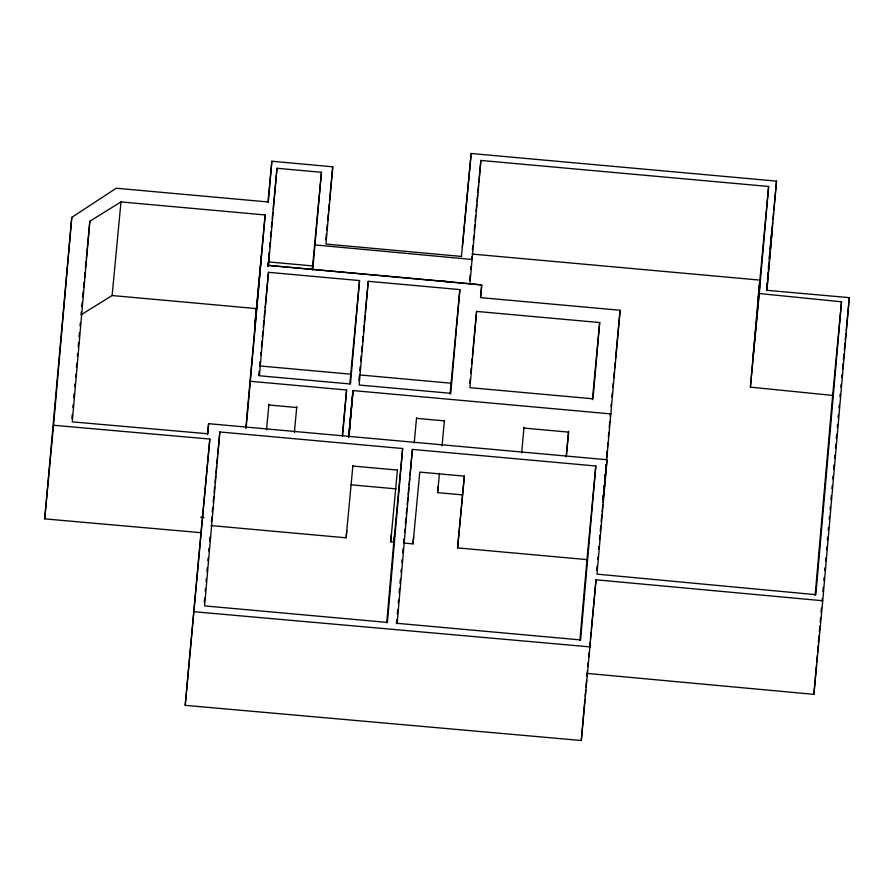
<?xml version="1.0" encoding="UTF-8"?>
<svg xmlns="http://www.w3.org/2000/svg" width="894" height="894" viewBox="0 0 894 894"><rect width="100%" height="100%" fill="white"/><g stroke="black" fill="none" stroke-linecap="round" stroke-linejoin="round"><path stroke-width="1.34" d="M44.7 518.878L53.551 425.265L209.833 439.066L200.982 532.69L44.7 518.878L71.766 217.387L116.209 188.232L268.289 201.988L271.854 161.222L332.747 166.82L325.975 244.062L461.527 256.444M53.551 425.265L71.766 217.387M71.911 418.56L72.28 414.414M72.883 407.496L73.118 404.736M73.733 397.819L74.09 393.673M74.694 386.756L74.94 383.995M75.543 377.078L75.789 374.318M76.392 367.4L76.761 363.255M77.365 356.337L77.61 353.566M78.214 346.66L78.571 342.503M79.063 336.982L79.421 332.825M80.035 325.919L80.27 323.147M246.141 428.114L265.149 214.962L120.981 201.921L89.847 221.243L72.269 421.867L207.71 433.758L208.593 423.678L607.026 459.739L597.002 574.138L815.842 594.678L841.511 301.792L759.252 293.534L768.628 186.477L480.883 160.439L478.804 182.465M204.257 602.355L204.625 598.198M205.229 591.258L205.475 588.487M206.078 581.547L206.324 578.764M206.927 571.825L207.296 567.668M207.9 560.728L208.146 557.945M208.76 551.006L208.995 548.234M209.609 541.295L209.967 537.138M219.835 431.97L204.592 605.897L387.404 622.436L402.646 448.52L219.835 431.97L217.756 453.996M245.828 428.014L261.495 254.913M267.775 265.987L268.021 263.249M268.245 266.267L269.183 255.606L268.658 261.126M258.768 375.581L259.126 371.446M606.613 460.734L620.123 310.263L480.603 297.635L481.721 284.929L268.479 265.406L276.984 168.273L321.449 172.296L312.744 269.709M268.457 272.324L259.394 375.759L350.459 383.995L359.522 280.56L268.457 272.324L265.082 308.117M312.241 270.022L321.449 172.296M342.581 435.803L346.604 389.996L250.566 381.302M349.833 383.828L359.522 280.56M348.85 436.216L351.007 411.542M358.896 380.442L359.265 376.296M368.239 281.297L359.142 385.023L450.766 393.315L459.862 289.589L368.239 281.297L365.244 312.956M210.984 525.583L346.123 537.819L346.76 530.6M402.646 448.52L393.796 542.133L390.712 541.853L391.337 534.634M386.722 622.827L394.243 536.959M396.467 623.71L396.835 619.542M397.327 613.966L397.696 609.797M398.299 602.835L398.545 600.053M399.149 593.102L399.517 588.923M400.009 583.357L400.378 579.189M400.981 572.227L401.227 569.444M401.831 562.494L402.077 559.711M402.691 552.749L403.06 548.581M412.391 449.403L397.148 623.319L580.586 639.914L595.817 465.998L412.391 449.403L409.921 475.552M403.54 543.016L413.006 543.865L413.631 536.646M462.343 494.885L437.635 492.65L438.161 486.582M450.04 394.265L459.862 289.589M469.741 280.191L470.222 274.681M470.713 269.183L470.948 266.423M471.551 259.551L471.797 256.801M469.864 284.258L480.883 160.439M476.591 311.414L469.909 387.672L593.001 398.802L599.684 322.555L476.591 311.414L472.423 355.466M595.817 465.998L586.978 559.61L457.583 547.899L464.355 475.82M579.904 640.305L586.978 559.61M200.982 532.69L185.214 705.344L581.301 740.511L584.899 699.432M585.134 696.694L585.738 689.844M585.983 687.106L586.576 680.256M586.945 676.155L587.436 670.656M581.301 740.511L596.03 579.793L822.737 600.746L813.886 694.359L587.179 673.417M596.7 570.182L597.058 566.058M597.65 559.365L597.862 556.962M603.037 497.857L603.282 495.097M603.886 488.191L604.132 485.42M604.735 478.513L605.093 474.368M605.707 467.45L605.942 464.69M606.545 457.784L607.16 450.867M607.518 446.721L607.886 442.575M608.367 437.054L608.725 432.897M609.216 427.377L609.697 421.845M610.189 416.313L610.423 413.553M611.027 406.647L611.272 403.876M815.149 595.292L832.66 395.405L750.401 387.147L759.777 280.09L472.032 254.052M766.594 286.985L766.84 284.258M462.332 247.102L471.183 153.489L776.517 181.124L766.951 290.327L849.3 297.635L822.737 600.746M813.886 694.359L816.445 665.158M816.691 662.376L817.306 655.425M817.541 652.642L818.155 645.691M818.401 642.909L819.005 635.958M819.373 631.79L819.865 626.225M820.223 622.056L820.591 617.888M821.083 612.323L821.441 608.155M822.055 601.204L822.301 598.421M822.905 591.47L823.273 587.302M823.877 580.34L824.123 577.569M824.737 570.607L824.983 567.835M825.587 560.884L825.832 558.102M826.559 549.754L826.805 546.972M827.419 540.021L827.654 537.238M828.269 530.287L828.514 527.505M829.241 519.168L829.487 516.386M830.09 509.435L830.336 506.652M830.951 499.701L831.308 495.533M831.923 488.582L832.169 485.8M832.772 478.849L833.018 476.066M833.633 469.115L833.99 464.936M834.605 457.985L834.851 455.202M835.454 448.252L835.823 444.083M836.303 438.518L836.672 434.35M837.287 427.399L837.522 424.616M838.136 417.666L838.382 414.883M838.985 407.932L839.231 405.15M839.969 396.813L840.204 394.031M185.214 705.344L209.833 439.066M81.265 312.095L80.996 314.856L112.13 295.534L256.299 308.575L254.712 326.679L265.149 214.962M81.779 306.586L82.17 302.463M82.695 296.953L83.209 291.444M83.6 287.32L84.125 281.811M84.517 277.676L85.031 272.178M85.422 268.044L86.07 261.16M86.338 258.411L89.847 221.243M112.13 295.534L120.981 201.921M207.553 434.696L208.593 423.678M211.375 521.459L211.766 517.291M212.28 511.815L212.683 507.658M213.197 502.182L213.722 496.651M214.113 492.549L214.627 487.006M215.018 482.905L215.666 475.999M215.935 473.272L216.583 466.355M216.84 463.64L217.499 456.722M267.954 202.513L271.854 161.222M268.658 256.388L269.049 252.253M269.563 246.744L269.954 242.62M270.48 237.111L271.005 231.602M271.385 227.478L271.91 221.969M272.167 219.209L272.826 212.325M273.083 209.576L276.984 168.273M268.144 266.647L268.401 263.886M259.741 364.551L260.009 361.802M260.657 354.918L260.914 352.169M261.439 346.66L261.953 341.15M262.344 337.027L262.87 331.518M263.261 327.383L263.909 320.499M264.166 317.75L264.814 310.866M266.524 429.835L268.904 404.211M294.394 432.361L296.774 406.736M325.841 239.782L326.366 234.273M326.757 230.149L327.282 224.64M327.673 220.516L328.322 213.632M328.579 210.872L329.227 203.988M329.495 201.239L332.747 166.82M342.301 435.624L346.604 389.996M348.548 437.378L353.041 390.577L611.038 413.922M348.883 436.875L349.375 431.668M359.779 370.775L360.17 366.652M360.684 361.142L361.21 355.633M361.601 351.51L362.115 346M362.506 341.866L363.031 336.368M363.422 332.233L364.07 325.349M364.327 322.6L364.987 315.716M346.123 537.819L352.884 465.729M390.712 541.853L397.472 469.763M403.675 541.63L403.932 538.881M404.58 531.997L404.848 529.248M405.362 523.739L405.887 518.229M406.278 514.106L406.792 508.597M407.183 504.462L407.832 497.578M408.1 494.829L408.748 487.945M409.005 485.196L409.664 478.312M414.201 443.2L416.559 417.811M413.006 543.865L419.789 472.099L464.366 476.133L457.583 547.899M437.635 492.65L439.457 473.328M442.072 445.726L444.43 420.336M461.427 256.712L471.183 153.489M472.423 249.918L472.814 245.783M473.339 240.285L473.731 236.15M474.245 230.641L474.77 225.143M475.161 221.008L475.675 215.499M476.066 211.375L476.714 204.491M476.983 201.731L477.631 194.847M477.888 192.098L478.536 185.214M469.819 383.001L470.21 378.866M470.736 373.368L471.25 367.859M471.641 363.724L472.166 358.215M480.547 297.322L481.721 284.929L442.753 281.174M521.671 452.923L524.018 427.12M566.26 455.996L568.606 431.154M566.26 456.957L568.606 432.115L524.018 428.081M592.398 399.64L599.684 322.555M611.921 396.992L612.312 392.868M612.837 387.359L613.228 383.224M613.742 377.726L614.267 372.217M614.659 368.082L615.173 362.573M615.564 358.449L620.123 310.263M602.969 499.277L603.361 495.142M603.886 489.644L604.277 485.509M604.791 480L605.316 474.502M605.707 470.367L606.221 464.858M598.567 549.218L598.824 546.469M599.472 539.585L599.863 535.45M600.254 531.315L600.779 525.817M601.17 521.683L601.818 514.799M602.075 512.05L602.735 505.166M602.992 502.406L607.026 459.739M587.827 666.533L588.218 662.398M588.744 656.889L589.135 652.765M589.649 647.256L590.174 641.747M590.431 638.998L591.079 632.114M591.347 629.354L596.03 579.793M758.157 298.574L768.628 186.477M752.983 357.712L759.766 285.946M750.401 387.147L759.252 293.534M768.449 266.479L768.717 263.719M769.231 258.21L769.622 254.086M770.147 248.577L770.662 243.067M771.053 238.944L771.578 233.435M771.969 229.3L772.617 222.416M772.874 219.667L773.534 212.783M773.791 210.034L776.517 181.124M766.571 288.192L766.963 284.057M767.488 278.537L768.002 273.016M768.393 268.87L768.918 263.35M769.309 259.215L769.835 253.695M770.226 249.549L770.874 242.654M771.131 239.894L772.304 227.467L766.739 290.751M832.66 395.405L841.511 301.792M840.841 387.124L841.098 384.364M841.757 377.48L842.014 374.731M842.528 369.222L843.053 363.713M843.444 359.589L843.97 354.08M844.349 349.945L845.009 343.061M845.266 340.312L845.914 333.428M846.182 330.679L849.3 297.635M194.054 611.731L590.152 646.898M268.133 261.886L312.598 265.909M268.479 265.406L447.872 281.644M259.618 365.937L350.671 374.173M359.388 374.91L451.012 383.202M268.87 404.993L296.741 407.519M416.548 418.358L444.419 420.873M352.906 466.042L397.495 470.076M351.018 484.805L396.109 488.884M201.083 517.19L203.72 517.436M201.105 517.414L203.821 517.66M315.079 244.934L472.2 259.483M352.974 390.566L348.962 436.384L353.041 390.577"/></g></svg>
